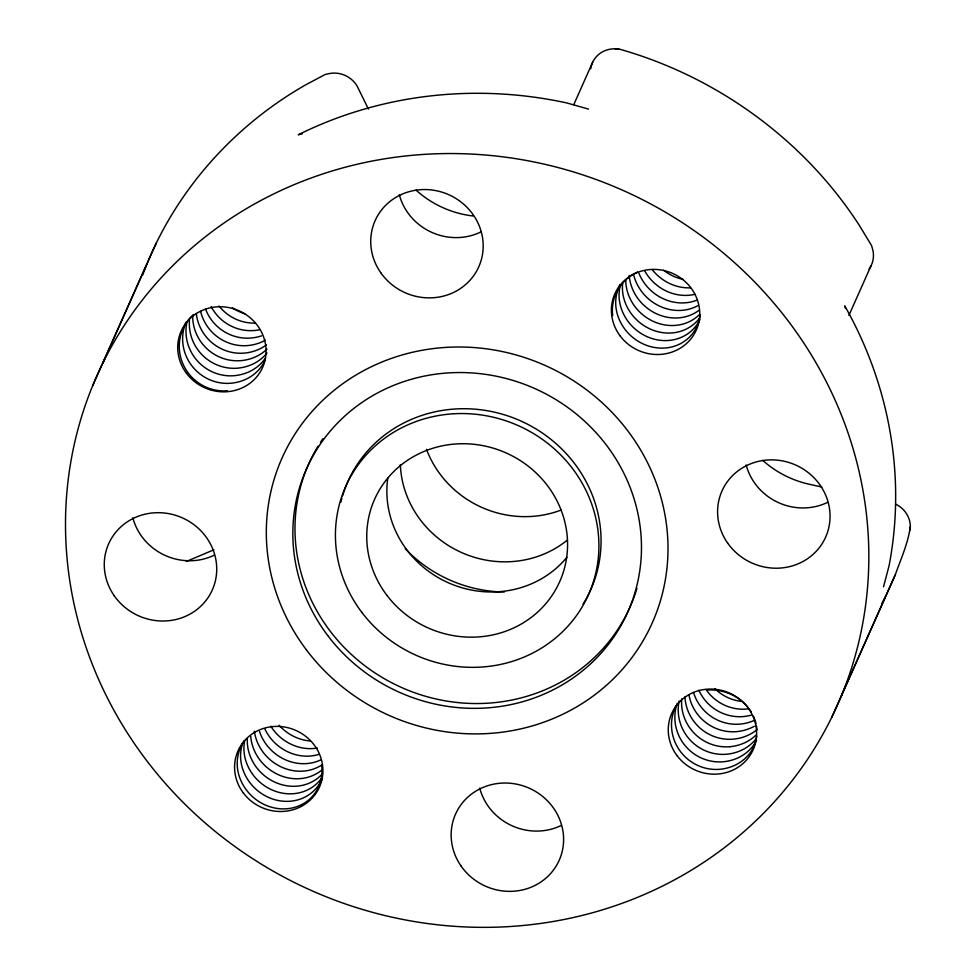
<?xml version="1.0" encoding="UTF-8"?>
<svg xmlns="http://www.w3.org/2000/svg" width="976" height="976" viewBox="0 0 976 976"><rect width="100%" height="100%" fill="white"/><g stroke="black" fill="none" stroke-linecap="round" stroke-linejoin="round"><path stroke-width="1.46" d="M841.556 695.473L895.224 574.937C900.824 559.077 908.095 543.315 910.34 526.54A25.23 23.851 24 0 0 895.48 504.067M883.512 586.808L889.014 566.031A405.235 383.165 24 0 0 844.74 305.866L845.472 308.44M142.606 275.159C172.008 195.078 231.446 127.185 305.366 85.034L325.081 74.518L329.046 73.615A25.4 24.01 24 0 1 358.46 88.779L368.44 109.117M92.769 385.422L146.424 264.899M102.639 363.475L156.294 242.951M573.754 104.688L592.652 62.232M848.9 315.443L870.86 266.131M831.686 717.421A405.235 383.165 24 0 0 431.002 154.001A405.235 383.165 24 0 0 138.799 749.922A405.235 383.165 24 0 0 831.686 717.421L895.224 574.937M885.342 596.897L881.779 603.668M910.108 529.98L910.34 526.54M186.27 561.481L213.903 549.793M302.218 133.871L298.253 134.773A405.235 383.165 24 0 1 566.739 102.931L588.552 109.105M590.724 68.784A25.23 23.851 24 0 1 615.392 48.837L618.235 48.8C716.567 76.274 804.566 140.093 859.819 226.151L871.568 245.598L872.678 249.466A25.4 24.01 24 0 1 869.055 269.022M615.392 48.837L618.967 49.215M821.853 487.048L808.506 484.072A97.502 92.183 24 0 1 762.744 460.367M473.031 215.977A97.502 92.183 24 0 1 416.02 190.1M827.672 502.323A56.73 53.643 24 0 1 746.164 464.979M561.224 825.464A56.73 53.643 24 0 1 479.716 788.12M214.354 555.137A56.73 53.643 24 0 1 132.846 517.792M480.802 231.983A56.73 53.643 24 0 1 399.294 194.639M322.275 777.213A44.079 40.199 41.6 0 1 277.44 791.939A44.079 40.199 41.6 0 1 244.268 753.801A44.079 42.285 -2 0 1 244.683 740.625M322.544 773.675A44.079 40.199 41.6 0 1 278.209 783.545A44.079 40.199 41.6 0 1 247.623 746.274A44.079 42.285 -2 0 1 247.355 738.344M322.483 778.055A44.079 40.199 41.6 0 1 278.014 800.466A44.079 40.199 41.6 0 1 240.913 761.341A44.079 42.285 -2 0 1 242.695 743.017M321.629 765.245A44.079 40.199 41.6 0 1 285.26 808.86A44.079 40.199 41.6 0 1 237.558 768.868A44.079 42.285 -2 0 1 244 740.967M320.457 760.048A44.079 40.199 41.6 0 1 259.506 731.475M319.006 754.363A44.079 40.199 41.6 0 1 264.862 728.962M321.568 765.135A44.079 40.199 41.6 0 1 254.333 731.207M322.287 769.661A44.079 40.199 41.6 0 1 279.026 775.005A44.079 40.199 41.6 0 1 250.978 738.747A44.079 42.285 -2 0 1 250.71 736.099M310.124 740.967A44.079 40.199 41.6 0 1 279.112 725.278M317.31 748.043A44.079 40.199 41.6 0 1 270.816 726.217M186.88 322.47A44.079 43.017 43.4 0 0 234.216 375.699A44.079 39.467 14.6 0 0 265.13 358.473M265.35 359.461A44.079 39.467 14.6 0 1 230.861 383.239A44.079 43.017 43.4 0 1 185.94 322.239M266.997 352.97A44.079 39.467 14.6 0 1 237.571 368.172A44.079 43.017 43.4 0 1 189.466 320.335M227.506 390.766A44.079 43.017 43.4 0 1 183.11 364.292A44.079 43.017 43.4 0 1 193.492 314.528M266.948 349.176A44.079 39.467 14.6 0 1 240.926 360.644A44.079 43.017 43.4 0 1 192.687 315.529M200.592 311.344A44.079 43.017 43.4 0 0 247.636 345.577A44.079 39.467 14.6 0 0 265.387 340.209M266.387 344.931A44.079 39.467 14.6 0 1 244.268 353.117A44.079 43.017 43.4 0 1 196.298 313.467M205.558 309.075A44.079 43.017 43.4 0 0 250.978 338.038A44.079 39.467 14.6 0 0 261.507 335.866M259.689 329.729A44.079 39.467 14.6 0 1 254.333 330.51A44.079 43.017 43.4 0 1 211.158 306.574M254.968 323.117A44.079 43.017 43.4 0 1 219.014 305.988M244.817 313.747A44.079 43.017 43.4 0 1 232.434 307.843M700.182 314.931A44.079 40.199 41.6 0 1 658.458 347.993A44.079 40.199 41.6 0 1 616.051 308.111A44.079 42.285 -2 0 1 619.845 284.858M699.938 319.603A44.079 40.199 41.6 0 1 655.189 339.416A44.079 40.199 41.6 0 1 619.406 300.571A44.079 42.285 -2 0 1 620.419 284.797M699.292 314.723A44.079 40.199 41.6 0 1 655.421 322.3A44.079 40.199 41.6 0 1 626.116 285.504A44.079 42.285 -2 0 1 625.762 280.222M699.292 318.505A44.079 40.199 41.6 0 1 654.64 330.766A44.079 40.199 41.6 0 1 622.761 293.044A44.079 42.285 -2 0 1 622.749 282.479M612.708 315.626A44.079 42.285 -2 0 1 637.511 272.036M698.804 310.466A44.079 40.199 41.6 0 1 656.262 313.674A44.079 40.199 41.6 0 1 629.471 277.977A44.079 42.285 -2 0 1 629.215 275.342M696.583 300.291A44.079 40.199 41.6 0 1 638.926 273.243M697.877 305.671A44.079 40.199 41.6 0 1 633.875 275.671M694.997 294.288A44.079 40.199 41.6 0 1 644.587 270.62M690.581 287.835A44.079 40.199 41.6 0 1 652.48 269.937M683.298 279.441A44.079 40.199 41.6 0 1 663.631 270.193M675.941 705.855A44.079 43.017 43.4 0 0 679.381 750.044A44.079 43.017 43.4 0 0 719.739 769.308A44.079 39.467 14.6 0 0 756.717 735.965M677.198 703.318A44.079 43.017 43.4 0 0 723.094 761.78A44.079 39.467 14.6 0 0 756.546 740.259M729.804 746.713A44.079 43.017 43.4 0 1 681.687 698.877M755.814 735.245A44.079 39.467 14.6 0 1 729.792 746.713M755.863 739.039A44.079 39.467 14.6 0 1 726.437 754.253A44.079 43.017 43.4 0 1 679.113 701.012M706.819 690.117A44.079 39.467 14.6 0 1 748.006 707.38M749.592 709.491A44.079 39.467 14.6 0 1 751.056 711.675M753.509 716.262A44.079 39.467 14.6 0 1 754.497 718.641M755.314 721.057A44.079 39.467 14.6 0 1 755.985 723.521M756.473 725.998A44.079 39.467 14.6 0 1 756.79 728.486M688.91 694.717A44.079 43.017 43.4 0 0 736.502 731.646A44.079 39.467 14.6 0 0 754.253 726.278M698.84 690.166A44.079 43.017 43.4 0 0 743.212 716.579A44.079 39.467 14.6 0 0 751.178 715.176M684.957 696.803A44.079 43.017 43.4 0 0 733.147 739.174A44.079 39.467 14.6 0 0 757.278 729.426M755.29 719.946A44.079 39.467 14.6 0 1 739.857 724.119A44.079 43.017 43.4 0 1 693.546 692.533M741.748 701.427A44.079 43.017 43.4 0 1 714.92 688.653M706.246 689.837A44.079 43.017 43.4 0 0 746.567 709.052A44.079 39.467 14.6 0 0 749.263 708.735M567.459 539.984A101.309 95.794 24 0 1 461.258 552.404A101.309 95.794 24 0 1 400.343 464.588M561.139 510.045A101.309 95.794 24 0 1 426.5 449.302M504.324 592.005A132.919 125.672 24 0 1 405.247 548.683M566.922 557.308A101.309 95.794 24 0 1 448.57 582.867A101.309 95.794 24 0 1 387.801 478.094M633.07 599.691A175.875 166.286 24 0 1 395.829 684.823A175.875 166.286 24 0 1 318.054 446.142M320.445 442.348A175.875 166.286 24 0 1 322.946 438.627M636.938 588.394A175.875 166.286 24 0 1 633.607 598.3M342.613 495.747A132.919 125.672 24 0 1 521.062 421.095A132.919 125.672 24 0 1 583.026 604.217M340.905 502.103A132.919 125.672 24 0 1 341.893 498.285M306.488 649.979A202.618 191.577 24 0 0 651.858 623.774A202.618 191.577 24 0 0 443.141 347.59A202.618 191.577 24 0 0 306.488 649.979M114.277 595.824A56.73 53.643 24 0 0 211.341 592.005A56.73 53.643 24 0 0 155.879 512.729A56.73 53.643 24 0 0 114.277 595.824M461.148 866.151A56.73 53.643 24 0 0 558.223 862.345A56.73 53.643 24 0 0 502.75 783.069A56.73 53.643 24 0 0 461.148 866.151M727.596 543.01A56.73 53.643 24 0 0 824.671 539.191A56.73 53.643 24 0 0 769.198 459.916A56.73 53.643 24 0 0 727.596 543.01M380.725 272.67A56.73 53.643 24 0 0 477.801 268.864A56.73 53.643 24 0 0 422.327 189.588A56.73 53.643 24 0 0 380.725 272.67M243.402 793.037A44.579 42.151 24 0 0 319.384 787.278A44.579 42.151 24 0 0 273.463 726.522A44.579 42.151 24 0 0 243.402 793.037M677.088 755.705A44.579 42.151 24 0 0 753.069 749.934A44.579 42.151 24 0 0 707.149 689.178A44.579 42.151 24 0 0 677.088 755.705M620.224 336.049A44.579 42.151 24 0 0 696.205 330.278A44.579 42.151 24 0 0 650.284 269.522A44.579 42.151 24 0 0 620.224 336.049M186.538 373.381A44.579 42.151 24 0 0 262.52 367.623A44.579 42.151 24 0 0 216.599 306.867A44.579 42.151 24 0 0 186.538 373.381M386.825 595.214A101.309 95.794 24 0 0 559.504 582.111A101.309 95.794 24 0 0 455.145 444.019A101.309 95.794 24 0 0 386.825 595.214M327.704 635.522A175.875 166.286 24 0 0 627.47 612.769A175.875 166.286 24 0 0 446.313 373.052A175.875 166.286 24 0 0 327.704 635.522M361.767 612.294A132.919 125.672 24 0 0 588.321 595.104A132.919 125.672 24 0 0 451.4 413.934A132.919 125.672 24 0 0 361.767 612.294"/></g></svg>
